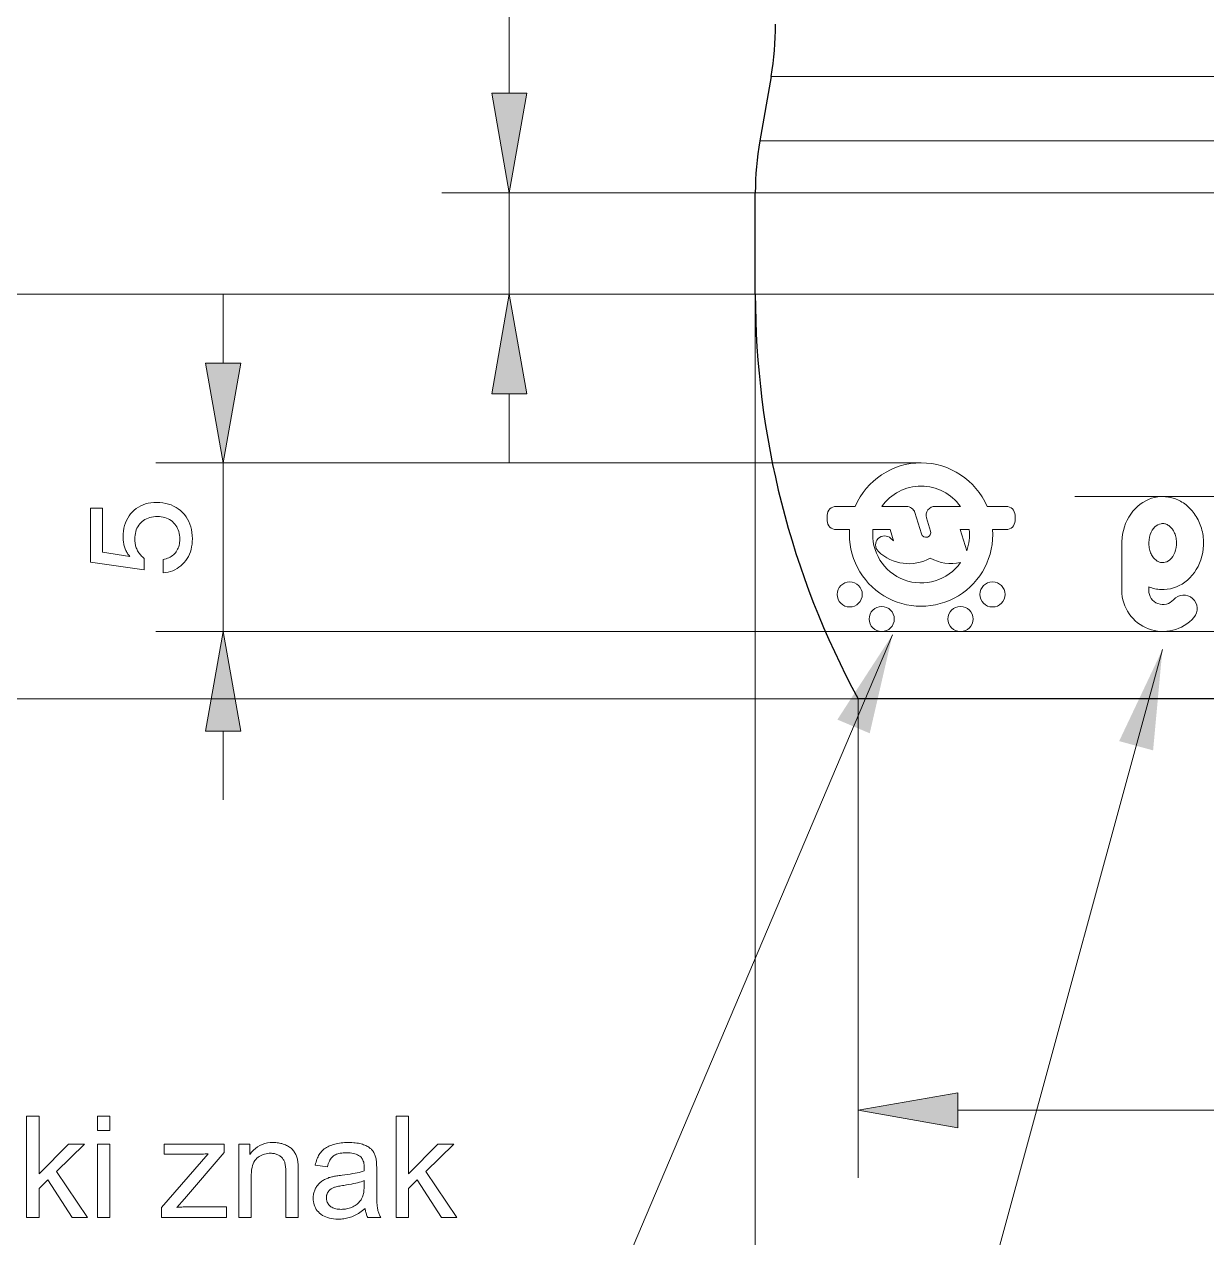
# Model space of a CAD drawing. Extents: x 0 to 297, y 0 to 420.
# Drawn here: x 53.24 to 88.29, y 135.01 to 170.98 of the extents above; entities that cross this region are included whole.
import ezdxf

# ---------------------------------------------------------------- set-up
doc = ezdxf.new("R2010")
doc.units = 0

msp = doc.modelspace()

# ---------------------------------------------------------------- linework, layer by layer
at = {"color": 7, "lineweight": 13, "ltscale": 0.157213}
msp.add_line((67.616, 168.939), (67.616, 175.228), dxfattribs=at)
at = {"color": 7, "lineweight": 30, "ltscale": 0.048477}
msp.add_line((75.373, 169.44), (75.04, 167.529), dxfattribs=at)
at = {"color": 7, "lineweight": 13}
for p, q in [((137.866, 169.44), (75.373, 169.44)), ((138.158, 167.529), (75.04, 167.529)), ((138.275, 165.985), (74.907, 165.985)), ((74.907, 162.985), (48.774, 162.985)), ((74.907, 162.985), (48.778, 162.985)), ((74.907, 162.985), (74.907, 127.108)), ((138.275, 162.985), (74.907, 162.985)), ((79.821, 157.98), (57.136, 157.98)), ((142.22, 156.985), (84.373, 156.985)), ((81.46, 152.985), (57.136, 152.985)), ((139.307, 152.985), (81.46, 152.985)), ((77.957, 150.985), (36.833, 150.985)), ((77.957, 150.985), (48.778, 150.985)), ((80.911, 138.784), (136.402, 138.784))]:
    msp.add_line(p, q, dxfattribs=at)
at = {"color": 7, "lineweight": 13, "ltscale": 0.232285}
for p, q in [((74.907, 165.985), (65.616, 165.985)), ((74.907, 162.985), (65.616, 162.985))]:
    msp.add_line(p, q, dxfattribs=at)
at = {"color": 7, "lineweight": 13, "ltscale": 0.075}
msp.add_line((67.616, 162.985), (67.616, 165.985), dxfattribs=at)
at = {"color": 7, "lineweight": 30, "ltscale": 0.075}
msp.add_line((74.907, 162.985), (74.907, 165.985), dxfattribs=at)
at = {"color": 7, "lineweight": 13, "ltscale": 0.051139}
for p, q in [((59.136, 160.934), (59.136, 162.98)), ((67.616, 157.985), (67.616, 160.03)), ((59.136, 147.985), (59.136, 150.03))]:
    msp.add_line(p, q, dxfattribs=at)
at = {"color": 7, "lineweight": 13, "ltscale": 0.124881}
msp.add_line((59.136, 152.985), (59.136, 157.98), dxfattribs=at)
at = {"color": 7, "lineweight": 13, "ltscale": 0.014095}
for p, q in [((77.868, 156.691), (77.304, 156.691)), ((82.339, 156.691), (81.775, 156.691))]:
    msp.add_line(p, q, dxfattribs=at)
at = {"color": 7, "lineweight": 13, "ltscale": 0.01818}
msp.add_line((79.383, 156.691), (78.656, 156.691), dxfattribs=at)
at = {"color": 7, "lineweight": 13, "ltscale": 0.018733}
msp.add_line((80.987, 156.691), (80.237, 156.691), dxfattribs=at)
at = {"color": 7, "lineweight": 13, "ltscale": 0.003984}
for p, q in [((77.038, 156.266), (77.038, 156.425)), ((82.604, 156.266), (82.604, 156.425))]:
    msp.add_line(p, q, dxfattribs=at)
at = {"color": 7, "lineweight": 13, "ltscale": 0.016417}
msp.add_line((79.637, 156.504), (79.83, 155.876), dxfattribs=at)
at = {"color": 7, "lineweight": 13, "ltscale": 0.01013}
msp.add_line((79.983, 156.347), (80.103, 155.96), dxfattribs=at)
at = {"color": 7, "lineweight": 13, "ltscale": 0.009936}
for p, q in [((77.701, 156), (77.304, 156)), ((82.339, 156), (81.941, 156))]:
    msp.add_line(p, q, dxfattribs=at)
at = {"color": 7, "lineweight": 13, "ltscale": 0.012702}
msp.add_line((78.902, 156), (78.394, 156), dxfattribs=at)
at = {"color": 7, "lineweight": 13, "ltscale": 0.008589}
msp.add_line((78.902, 156), (79.003, 155.672), dxfattribs=at)
at = {"color": 7, "lineweight": 13, "ltscale": 0.016383}
msp.add_line((80.98, 156), (81.172, 155.374), dxfattribs=at)
at = {"color": 7, "lineweight": 13, "ltscale": 0.006712}
msp.add_line((81.248, 156), (80.98, 156), dxfattribs=at)
at = {"color": 7, "lineweight": 13, "ltscale": 0.035063}
msp.add_line((85.77, 155.601), (85.77, 154.199), dxfattribs=at)
at = {"color": 7, "lineweight": 13, "ltscale": 0.002642}
msp.add_line((86.57, 154.305), (86.57, 154.199), dxfattribs=at)
at = {"color": 7, "lineweight": 13, "ltscale": 0.355011}
msp.add_line((77.957, 150.985), (77.957, 136.784), dxfattribs=at)
at = {"color": 7, "lineweight": 30}
msp.add_line((139.357, 150.985), (77.957, 150.985), dxfattribs=at)
at = {"color": 7, "lineweight": 13}
for points in [[(67.095, 168.939), (67.616, 165.985), (68.136, 168.939)], [(68.136, 160.03), (67.616, 162.985), (67.095, 160.03)], [(58.615, 160.934), (59.136, 157.98), (59.657, 160.934)], [(57.354, 154.718), (57.354, 155.118), (57.4, 155.127), (57.444, 155.137), (57.485, 155.151), (57.525, 155.167), (57.563, 155.185), (57.598, 155.206), (57.632, 155.229), (57.663, 155.254), (57.693, 155.283), (57.72, 155.313), (57.745, 155.346), (57.767, 155.38), (57.787, 155.417), (57.804, 155.455), (57.819, 155.494), (57.831, 155.536), (57.84, 155.579), (57.846, 155.624), (57.85, 155.671), (57.852, 155.719), (57.85, 155.778), (57.844, 155.835), (57.835, 155.889), (57.822, 155.941), (57.806, 155.991), (57.786, 156.038), (57.762, 156.083), (57.734, 156.126), (57.703, 156.166), (57.668, 156.204), (57.63, 156.239), (57.59, 156.27), (57.548, 156.297), (57.503, 156.321), (57.456, 156.341), (57.406, 156.358), (57.355, 156.371), (57.301, 156.38), (57.244, 156.386), (57.185, 156.387), (57.126, 156.386), (57.068, 156.38), (57.013, 156.371), (56.961, 156.358), (56.911, 156.342), (56.863, 156.322), (56.818, 156.299), (56.776, 156.271), (56.736, 156.24), (56.698, 156.206), (56.664, 156.169), (56.633, 156.129), (56.606, 156.086), (56.582, 156.041), (56.562, 155.994), (56.546, 155.944), (56.533, 155.891), (56.524, 155.836), (56.519, 155.779), (56.517, 155.719), (56.518, 155.684), (56.52, 155.65), (56.523, 155.617), (56.528, 155.584), (56.535, 155.552), (56.542, 155.52), (56.551, 155.489), (56.562, 155.459), (56.574, 155.429), (56.587, 155.4), (56.601, 155.371), (56.617, 155.343), (56.635, 155.316), (56.653, 155.29), (56.673, 155.264), (56.695, 155.24), (56.717, 155.216), (56.741, 155.192), (56.767, 155.17), (56.793, 155.148), (56.793, 154.804), (55.204, 155.04), (55.204, 156.642), (55.558, 156.642), (55.558, 155.329), (56.365, 155.209), (56.347, 155.231), (56.329, 155.253), (56.313, 155.277), (56.297, 155.301), (56.282, 155.326), (56.268, 155.352), (56.255, 155.378), (56.243, 155.406), (56.231, 155.434), (56.221, 155.463), (56.212, 155.492), (56.203, 155.523), (56.196, 155.553), (56.189, 155.584), (56.184, 155.616), (56.179, 155.648), (56.176, 155.681), (56.173, 155.714), (56.172, 155.748), (56.171, 155.782), (56.174, 155.873), (56.182, 155.96), (56.196, 156.043), (56.215, 156.123), (56.24, 156.199), (56.27, 156.271), (56.306, 156.34), (56.347, 156.406), (56.393, 156.467), (56.445, 156.525), (56.502, 156.579), (56.562, 156.627), (56.625, 156.669), (56.692, 156.706), (56.762, 156.737), (56.836, 156.762), (56.913, 156.782), (56.993, 156.796), (57.077, 156.804), (57.164, 156.807), (57.257, 156.804), (57.346, 156.795), (57.432, 156.78), (57.514, 156.759), (57.592, 156.732), (57.667, 156.699), (57.738, 156.661), (57.805, 156.616), (57.869, 156.565), (57.93, 156.509), (57.985, 156.447), (58.035, 156.382), (58.079, 156.313), (58.117, 156.241), (58.149, 156.165), (58.176, 156.086), (58.196, 156.003), (58.211, 155.916), (58.22, 155.826), (58.223, 155.732), (58.22, 155.648), (58.213, 155.568), (58.201, 155.49), (58.184, 155.416), (58.163, 155.344), (58.137, 155.275), (58.105, 155.209), (58.07, 155.146), (58.029, 155.086), (57.983, 155.029), (57.934, 154.975), (57.882, 154.927), (57.826, 154.883), (57.768, 154.845), (57.706, 154.811), (57.642, 154.783), (57.575, 154.759), (57.504, 154.74), (57.431, 154.726)], [(86.981, 156.181), (86.957, 156.18), (86.933, 156.177), (86.885, 156.165), (86.838, 156.144), (86.792, 156.116), (86.749, 156.08), (86.708, 156.035), (86.671, 155.982), (86.638, 155.921), (86.611, 155.854), (86.59, 155.781), (86.576, 155.703), (86.57, 155.623), (86.57, 155.583), (86.572, 155.543), (86.576, 155.503), (86.582, 155.463), (86.589, 155.425), (86.599, 155.387), (86.61, 155.351), (86.624, 155.315), (86.638, 155.282), (86.654, 155.25), (86.671, 155.221), (86.69, 155.192), (86.71, 155.167), (86.73, 155.143), (86.751, 155.121), (86.774, 155.102), (86.796, 155.085), (86.819, 155.069), (86.843, 155.056), (86.866, 155.046), (86.89, 155.037), (86.914, 155.03), (86.939, 155.026), (86.963, 155.023), (86.987, 155.023), (87.011, 155.024), (87.059, 155.033), (87.107, 155.05), (87.153, 155.076), (87.197, 155.109), (87.239, 155.151), (87.277, 155.201), (87.312, 155.259), (87.341, 155.324), (87.365, 155.395), (87.381, 155.471), (87.39, 155.55), (87.391, 155.631), (87.389, 155.671), (87.384, 155.711), (87.378, 155.75), (87.37, 155.788), (87.36, 155.826), (87.348, 155.862), (87.335, 155.896), (87.32, 155.93), (87.303, 155.961), (87.285, 155.99), (87.267, 156.018), (87.247, 156.043), (87.226, 156.066), (87.204, 156.087), (87.182, 156.106), (87.16, 156.123), (87.137, 156.137), (87.113, 156.15), (87.089, 156.16), (87.065, 156.168), (87.041, 156.174), (87.017, 156.178)], [(59.657, 150.03), (59.136, 152.985), (58.615, 150.03)], [(80.911, 139.305), (77.957, 138.784), (80.911, 138.263)], [(53.312, 135.607), (53.312, 138.607), (53.68, 138.607), (53.68, 136.897), (54.552, 137.781), (55.029, 137.781), (54.198, 136.974), (55.113, 135.607), (54.658, 135.607), (53.94, 136.719), (53.68, 136.469), (53.68, 135.607)], [(55.407, 138.184), (55.407, 138.607), (55.776, 138.607), (55.776, 138.184)], [(64.26, 135.607), (64.26, 138.607), (64.628, 138.607), (64.628, 136.897), (65.5, 137.781), (65.977, 137.781), (65.146, 136.974), (66.061, 135.607), (65.606, 135.607), (64.888, 136.719), (64.628, 136.469), (64.628, 135.607)], [(59.596, 135.607), (59.596, 137.781), (59.928, 137.781), (59.928, 137.472), (59.978, 137.54), (60.032, 137.601), (60.091, 137.654), (60.153, 137.701), (60.22, 137.74), (60.292, 137.772), (60.367, 137.798), (60.447, 137.815), (60.531, 137.826), (60.619, 137.83), (60.658, 137.829), (60.697, 137.827), (60.734, 137.823), (60.772, 137.818), (60.808, 137.812), (60.844, 137.804), (60.879, 137.795), (60.913, 137.785), (60.947, 137.773), (60.981, 137.759), (61.013, 137.745), (61.043, 137.729), (61.072, 137.713), (61.099, 137.696), (61.125, 137.678), (61.148, 137.659), (61.171, 137.639), (61.191, 137.618), (61.21, 137.596), (61.227, 137.574), (61.243, 137.551), (61.258, 137.526), (61.272, 137.501), (61.285, 137.475), (61.297, 137.449), (61.308, 137.421), (61.318, 137.392), (61.327, 137.363), (61.335, 137.333), (61.342, 137.302), (61.346, 137.28), (61.349, 137.255), (61.352, 137.227), (61.355, 137.195), (61.357, 137.161), (61.359, 137.124), (61.36, 137.083), (61.361, 137.04), (61.362, 136.993), (61.362, 136.944), (61.362, 135.607), (60.994, 135.607), (60.994, 136.929), (60.994, 136.973), (60.992, 137.015), (60.99, 137.054), (60.987, 137.091), (60.983, 137.126), (60.978, 137.159), (60.973, 137.189), (60.966, 137.217), (60.959, 137.243), (60.951, 137.266), (60.942, 137.288), (60.931, 137.309), (60.919, 137.329), (60.906, 137.348), (60.891, 137.366), (60.875, 137.384), (60.858, 137.4), (60.84, 137.416), (60.82, 137.43), (60.799, 137.444), (60.776, 137.457), (60.753, 137.468), (60.729, 137.478), (60.705, 137.487), (60.68, 137.494), (60.653, 137.5), (60.627, 137.505), (60.599, 137.508), (60.571, 137.51), (60.542, 137.511), (60.495, 137.509), (60.45, 137.505), (60.406, 137.497), (60.364, 137.487), (60.322, 137.473), (60.282, 137.457), (60.244, 137.437), (60.206, 137.415), (60.17, 137.39), (60.135, 137.361), (60.103, 137.329), (60.074, 137.291), (60.048, 137.247), (60.026, 137.199), (60.007, 137.145), (59.992, 137.085), (59.98, 137.021), (59.971, 136.951), (59.966, 136.875), (59.965, 136.794), (59.965, 135.607)], [(63.345, 135.875), (63.304, 135.842), (63.264, 135.81), (63.224, 135.78), (63.184, 135.753), (63.144, 135.727), (63.105, 135.704), (63.066, 135.682), (63.028, 135.663), (62.989, 135.645), (62.951, 135.63), (62.913, 135.616), (62.874, 135.604), (62.835, 135.593), (62.795, 135.584), (62.755, 135.576), (62.714, 135.57), (62.673, 135.565), (62.631, 135.561), (62.588, 135.559), (62.545, 135.558), (62.475, 135.56), (62.408, 135.565), (62.345, 135.574), (62.285, 135.586), (62.228, 135.602), (62.175, 135.621), (62.125, 135.644), (62.078, 135.67), (62.035, 135.7), (61.995, 135.733), (61.958, 135.769), (61.925, 135.807), (61.897, 135.847), (61.872, 135.889), (61.85, 135.932), (61.833, 135.978), (61.82, 136.026), (61.81, 136.075), (61.804, 136.127), (61.802, 136.18), (61.803, 136.212), (61.805, 136.243), (61.809, 136.274), (61.814, 136.304), (61.82, 136.333), (61.828, 136.362), (61.838, 136.39), (61.849, 136.418), (61.861, 136.445), (61.875, 136.472), (61.89, 136.498), (61.906, 136.523), (61.923, 136.546), (61.94, 136.569), (61.959, 136.591), (61.978, 136.612), (61.999, 136.631), (62.02, 136.65), (62.042, 136.667), (62.065, 136.684), (62.089, 136.699), (62.113, 136.714), (62.138, 136.728), (62.164, 136.741), (62.19, 136.754), (62.217, 136.766), (62.244, 136.776), (62.272, 136.787), (62.301, 136.796), (62.33, 136.805), (62.353, 136.81), (62.378, 136.816), (62.405, 136.822), (62.435, 136.827), (62.466, 136.833), (62.5, 136.838), (62.536, 136.844), (62.574, 136.849), (62.615, 136.854), (62.658, 136.86), (62.745, 136.871), (62.827, 136.882), (62.904, 136.894), (62.977, 136.906), (63.045, 136.918), (63.108, 136.931), (63.167, 136.944), (63.221, 136.958), (63.27, 136.972), (63.315, 136.987), (63.315, 137.001), (63.315, 137.015), (63.316, 137.027), (63.316, 137.038), (63.316, 137.049), (63.316, 137.058), (63.316, 137.066), (63.317, 137.072), (63.317, 137.078), (63.317, 137.083), (63.316, 137.127), (63.312, 137.168), (63.307, 137.206), (63.3, 137.242), (63.29, 137.275), (63.279, 137.305), (63.265, 137.333), (63.25, 137.358), (63.232, 137.38), (63.212, 137.4), (63.183, 137.424), (63.15, 137.445), (63.115, 137.464), (63.077, 137.48), (63.037, 137.494), (62.993, 137.505), (62.947, 137.514), (62.899, 137.52), (62.847, 137.524), (62.793, 137.525), (62.742, 137.524), (62.694, 137.521), (62.649, 137.517), (62.607, 137.51), (62.567, 137.502), (62.53, 137.492), (62.496, 137.48), (62.464, 137.467), (62.435, 137.451), (62.409, 137.434), (62.385, 137.414), (62.362, 137.392), (62.341, 137.367), (62.32, 137.339), (62.301, 137.308), (62.284, 137.274), (62.267, 137.238), (62.252, 137.198), (62.238, 137.156), (62.226, 137.111), (61.866, 137.161), (61.876, 137.206), (61.888, 137.25), (61.901, 137.291), (61.915, 137.331), (61.931, 137.37), (61.947, 137.406), (61.966, 137.441), (61.985, 137.474), (62.005, 137.505), (62.027, 137.534), (62.051, 137.562), (62.076, 137.588), (62.104, 137.613), (62.133, 137.637), (62.165, 137.66), (62.199, 137.681), (62.234, 137.701), (62.272, 137.72), (62.311, 137.737), (62.353, 137.753), (62.396, 137.768), (62.441, 137.781), (62.487, 137.792), (62.534, 137.802), (62.582, 137.811), (62.632, 137.817), (62.684, 137.823), (62.736, 137.827), (62.791, 137.829), (62.846, 137.83), (62.901, 137.829), (62.953, 137.827), (63.004, 137.824), (63.052, 137.819), (63.098, 137.813), (63.142, 137.806), (63.184, 137.798), (63.224, 137.788), (63.262, 137.777), (63.298, 137.764), (63.332, 137.751), (63.364, 137.737), (63.394, 137.722), (63.423, 137.706), (63.449, 137.69), (63.474, 137.674), (63.497, 137.656), (63.518, 137.638), (63.537, 137.619), (63.554, 137.6), (63.57, 137.579), (63.585, 137.558), (63.599, 137.535), (63.612, 137.512), (63.624, 137.487), (63.635, 137.462), (63.644, 137.435), (63.653, 137.407), (63.662, 137.379), (63.669, 137.349), (63.672, 137.329), (63.675, 137.305), (63.678, 137.279), (63.68, 137.249), (63.682, 137.217), (63.684, 137.181), (63.685, 137.143), (63.686, 137.101), (63.687, 137.057), (63.687, 137.009), (63.687, 136.518), (63.687, 136.419), (63.688, 136.328), (63.689, 136.244), (63.691, 136.168), (63.693, 136.099), (63.695, 136.038), (63.699, 135.984), (63.702, 135.938), (63.706, 135.899), (63.711, 135.868), (63.716, 135.841), (63.722, 135.814), (63.729, 135.788), (63.737, 135.761), (63.746, 135.735), (63.755, 135.709), (63.766, 135.683), (63.778, 135.658), (63.79, 135.632), (63.804, 135.607), (63.419, 135.607), (63.408, 135.631), (63.398, 135.655), (63.388, 135.68), (63.38, 135.705), (63.372, 135.732), (63.365, 135.759), (63.359, 135.787), (63.353, 135.816), (63.349, 135.845)], [(55.407, 135.607), (55.407, 137.781), (55.776, 137.781), (55.776, 135.607)], [(57.306, 135.607), (57.306, 135.906), (58.69, 137.494), (58.643, 137.492), (58.598, 137.49), (58.553, 137.488), (58.51, 137.486), (58.468, 137.485), (58.427, 137.484), (58.387, 137.483), (58.349, 137.482), (58.311, 137.482), (58.274, 137.482), (57.388, 137.482), (57.388, 137.781), (59.164, 137.781), (59.164, 137.537), (57.988, 136.158), (57.761, 135.906), (57.81, 135.91), (57.858, 135.913), (57.906, 135.916), (57.954, 135.918), (58.001, 135.92), (58.047, 135.922), (58.092, 135.923), (58.137, 135.924), (58.181, 135.924), (58.225, 135.925), (59.23, 135.925), (59.23, 135.607)], [(63.315, 136.698), (63.272, 136.682), (63.226, 136.666), (63.176, 136.651), (63.122, 136.637), (63.064, 136.622), (63.002, 136.609), (62.936, 136.596), (62.865, 136.583), (62.791, 136.571), (62.713, 136.559), (62.669, 136.552), (62.627, 136.546), (62.589, 136.539), (62.552, 136.531), (62.519, 136.524), (62.488, 136.517), (62.46, 136.509), (62.435, 136.501), (62.412, 136.493), (62.392, 136.485), (62.373, 136.477), (62.356, 136.467), (62.339, 136.457), (62.323, 136.446), (62.308, 136.435), (62.294, 136.423), (62.281, 136.409), (62.269, 136.396), (62.257, 136.381), (62.246, 136.366), (62.237, 136.35), (62.228, 136.333), (62.22, 136.317), (62.214, 136.3), (62.208, 136.282), (62.203, 136.265), (62.2, 136.247), (62.197, 136.228), (62.196, 136.21), (62.195, 136.191), (62.196, 136.162), (62.2, 136.134), (62.205, 136.107), (62.213, 136.081), (62.223, 136.056), (62.235, 136.031), (62.25, 136.008), (62.267, 135.986), (62.285, 135.965), (62.307, 135.945), (62.33, 135.926), (62.355, 135.91), (62.383, 135.895), (62.412, 135.882), (62.444, 135.871), (62.478, 135.863), (62.513, 135.856), (62.551, 135.851), (62.591, 135.848), (62.633, 135.847), (62.675, 135.848), (62.716, 135.851), (62.757, 135.855), (62.796, 135.862), (62.834, 135.87), (62.872, 135.88), (62.908, 135.892), (62.943, 135.906), (62.978, 135.922), (63.012, 135.94), (63.044, 135.959), (63.074, 135.98), (63.103, 136.002), (63.13, 136.025), (63.155, 136.05), (63.179, 136.076), (63.201, 136.104), (63.221, 136.133), (63.239, 136.163), (63.255, 136.195), (63.266, 136.221), (63.277, 136.249), (63.285, 136.28), (63.293, 136.314), (63.3, 136.349), (63.305, 136.387), (63.309, 136.428), (63.312, 136.47), (63.314, 136.516), (63.315, 136.563)]]:
    msp.add_lwpolyline(points, close=True, dxfattribs=at)
for points in [[(86.57, 154.305), (86.614, 154.288), (86.658, 154.273), (86.703, 154.259), (86.749, 154.248), (86.794, 154.239), (86.84, 154.232), (86.886, 154.227), (86.932, 154.224), (86.978, 154.223), (87.024, 154.224), (87.116, 154.231), (87.208, 154.247), (87.298, 154.271), (87.386, 154.302), (87.473, 154.342), (87.557, 154.388), (87.637, 154.443), (87.714, 154.504), (87.788, 154.573), (87.856, 154.648), (87.919, 154.73), (87.977, 154.817), (88.029, 154.91), (88.074, 155.008), (88.112, 155.11), (88.144, 155.215), (88.167, 155.323), (88.183, 155.434), (88.191, 155.545), (88.191, 155.657), (88.188, 155.713), (88.183, 155.769), (88.176, 155.825), (88.167, 155.88), (88.156, 155.934), (88.144, 155.988), (88.129, 156.041), (88.112, 156.094), (88.094, 156.145), (88.074, 156.196), (88.052, 156.246), (88.028, 156.294), (88.003, 156.341), (87.976, 156.387), (87.948, 156.432), (87.918, 156.475), (87.887, 156.517), (87.854, 156.557), (87.82, 156.595), (87.785, 156.632), (87.749, 156.668), (87.712, 156.701), (87.674, 156.733), (87.634, 156.763), (87.594, 156.791), (87.553, 156.817), (87.511, 156.841), (87.469, 156.864), (87.426, 156.884), (87.382, 156.903), (87.338, 156.919), (87.293, 156.934), (87.248, 156.947), (87.202, 156.957), (87.157, 156.966), (87.111, 156.972), (87.065, 156.977), (87.019, 156.98), (86.973, 156.98), (86.926, 156.979), (86.835, 156.97), (86.743, 156.954), (86.653, 156.929), (86.565, 156.897), (86.479, 156.856), (86.395, 156.809), (86.315, 156.753), (86.238, 156.691), (86.166, 156.622), (86.098, 156.546), (86.035, 156.463), (85.978, 156.375), (85.927, 156.282), (85.883, 156.184), (85.845, 156.081), (85.815, 155.975), (85.792, 155.867), (85.777, 155.756), (85.77, 155.645), (85.77, 155.602)], [(78.973, 152.886), (69.077, 129.537), (39.294, 129.537)], [(86.972, 152.443), (76.955, 115.753), (35.399, 115.753)]]:
    msp.add_lwpolyline(points, dxfattribs=at)
for centre in [(77.705, 154.079), (81.937, 154.079), (78.654, 153.351), (80.989, 153.351)]:
    msp.add_circle(centre, 0.372, dxfattribs=at)
at = {"color": 7, "lineweight": 30}
for centre, radius, start, end in [((66.507, 170.985), 9, 350.1162, 360), ((83.907, 165.985), 9, 170.1162, 180), ((100.039, 162.985), 25.132, 180.0001, 208.5213)]:
    msp.add_arc(centre, radius, start, end, dxfattribs=at)
at = {"color": 7, "lineweight": 13}
for centre, radius, start, end in [((79.821, 155.855), 2.125, 23.169, 156.831), ((79.821, 155.855), 1.434, 35.6534, 144.3466), ((77.304, 156.425), 0.266, 90, 180), ((79.383, 156.425), 0.266, 17.1162, 90), ((80.237, 156.425), 0.266, 90, 197.1162), ((82.339, 156.425), 0.266, 0, 90), ((77.304, 156.266), 0.266, 180, 270), ((82.339, 156.266), 0.266, 270, 360), ((79.821, 155.855), 2.125, 176.0754, 3.9246), ((79.821, 155.855), 1.434, 174.1804, 324.6099), ((78.737, 155.55), 0.266, 45.9188, 225.9188), ((79.966, 155.918), 0.143, 197.1162, 17.1162), ((79.821, 155.855), 1.434, 340.4122, 5.8196), ((79.461, 156.298), 0.775, 225.9188, 233.8531), ((79.461, 156.298), 1.307, 225.9188, 298.8283), ((80.714, 156.298), 1.303, 241.4248, 282.2306), ((86.988, 154.199), 1.218, 180, 318.8438), ((86.988, 154.199), 0.418, 180, 318.8438), ((87.604, 153.66), 0.4, 318.8438, 138.8438)]:
    msp.add_arc(centre, radius, start, end, dxfattribs=at)
for points in [[(67.095, 168.939), (67.616, 165.985), (67.095, 168.939), (68.136, 168.939)], [(68.136, 160.03), (67.616, 162.985), (68.136, 160.03), (67.095, 160.03)], [(58.615, 160.934), (59.136, 157.98), (58.615, 160.934), (59.657, 160.934)], [(59.657, 150.03), (59.136, 152.985), (59.657, 150.03), (58.615, 150.03)], [(78.299, 149.962), (78.973, 152.886), (77.34, 150.369)], [(86.697, 149.456), (86.972, 152.443), (85.691, 149.73)], [(80.911, 139.305), (77.957, 138.784), (80.911, 139.305), (80.911, 138.263)]]:
    msp.add_solid(points, dxfattribs=at)

doc.saveas('drawing.dxf')
